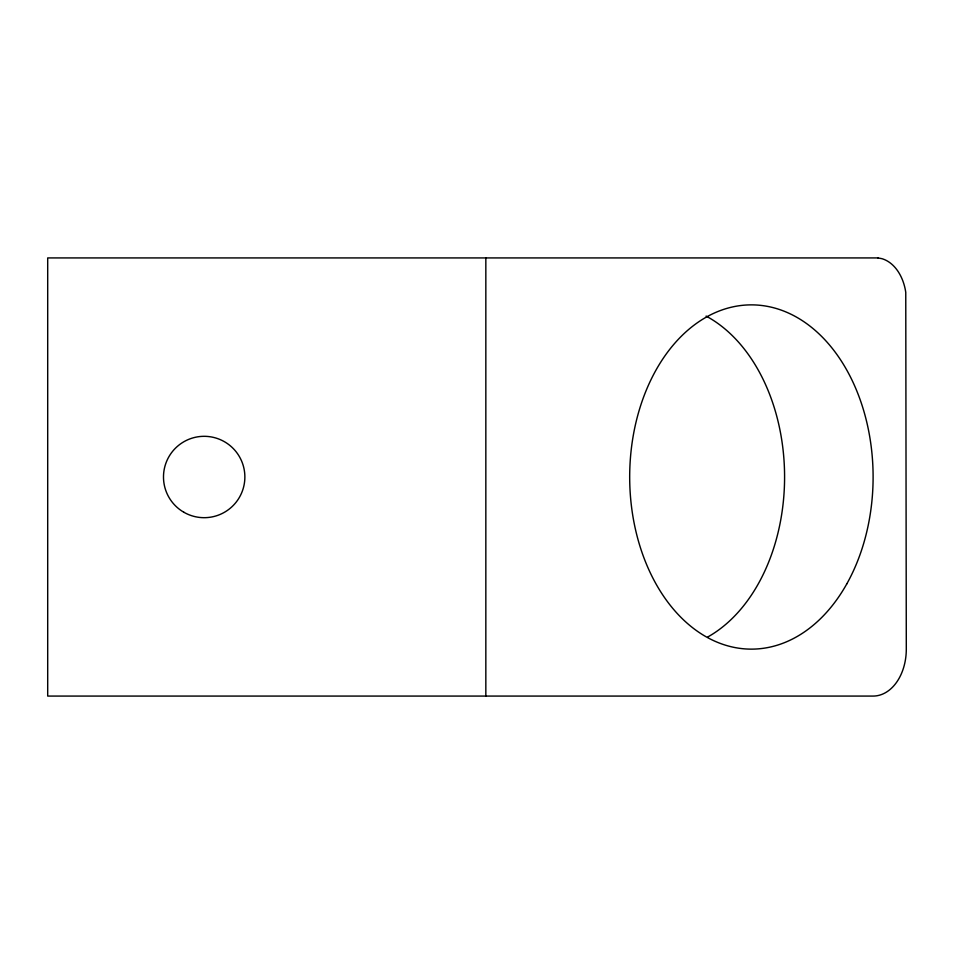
<?xml version="1.0" encoding="UTF-8"?>
<svg xmlns="http://www.w3.org/2000/svg" width="954" height="954" viewBox="0 0 954 954"><rect width="100%" height="100%" fill="white"/><g stroke="black" fill="none" stroke-linecap="round" stroke-linejoin="round"><path stroke-width="1.43" d="M485.836 257.926L485.836 696.074M706.091 316.084A172.125 121.707 -90 0 1 784.582 475.772A172.125 121.707 -90 0 1 707.701 637.022M877.966 257.926L47.7 257.926L47.7 696.074L873.101 696.074A46.949 33.199 -90 0 0 906.3 649.125L905.763 292.341A43.431 30.707 90 0 0 881.961 258.689L877.966 257.926M183.836 512.238A40.688 40.688 0 0 0 244.868 477A40.688 40.688 0 0 0 183.836 441.762A40.688 40.688 0 0 0 183.836 512.238M846.794 583.884A172.125 121.707 -90 0 0 769.151 306.711A172.125 121.707 -90 0 0 638.238 540.393A172.125 121.707 -90 0 0 846.794 583.884"/></g></svg>
